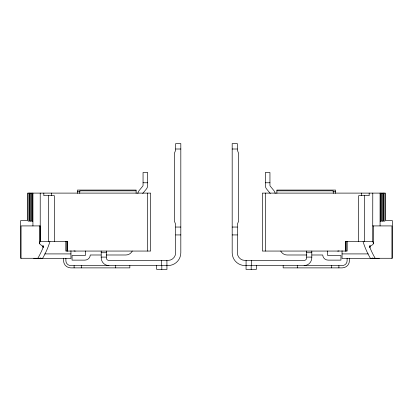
<?xml version="1.0" encoding="UTF-8"?>
<svg xmlns="http://www.w3.org/2000/svg" width="413" height="413" viewBox="0 0 413 413"><rect width="100%" height="100%" fill="white"/><g stroke="black" fill="none" stroke-linecap="round" stroke-linejoin="round"><path stroke-width="0.62" d="M373.357 225.916L373.357 243.655C373.047 245.534 369.976 245.064 369.841 247.103A7.641 3.113 3.8 0 0 369.95 247.624A352.413 143.585 3.8 0 0 375.159 258.275M37.841 258.275A352.413 143.585 -3.8 0 0 43.05 247.624A7.641 3.113 -3.8 0 0 43.158 247.103C42.585 244.806 37.893 244.873 40.061 241.584L67.324 241.584M142.702 193.511L146.331 189.082A5.906 5.906 0 0 0 147.673 185.339L147.673 172.495L143.053 172.495L143.053 185.339A1.285 1.285 0 0 1 142.759 186.149L139.124 190.579A5.906 5.906 0 0 0 137.839 193.516M175.68 149.005L180.817 149.005M232.183 149.005L237.32 149.005M143.053 182.768L147.673 182.768M265.327 182.768L269.947 182.768M136.12 190.832L79.74 190.832L79.74 193.32M276.88 190.832L333.26 190.832L333.26 193.32M77.432 191.606L80.014 191.606M332.986 191.606L335.568 191.606M31.073 221.125L29.86 221.125L29.86 193.108M32.797 221.125L31.584 221.125L31.584 193.108M380.203 221.125L381.416 221.125L381.416 193.108M381.927 221.125L383.14 221.125L383.14 193.108M372.707 225.916L391.927 225.916L391.927 258.275M175.68 227.047L180.817 227.047M232.183 227.047L237.32 227.047M175.68 234.93L180.817 234.93M232.183 234.93L237.32 234.93M345.676 241.584L372.939 241.584L373.357 243.655M101.2 252.73L106.337 252.73M306.663 252.73L311.8 252.73M44.733 253.912L70.948 253.912M342.052 253.912L368.267 253.912M101.077 254.991L90.277 254.991A5.395 5.395 0 0 1 84.892 260.128L72.048 260.128L72.048 255.502L84.892 255.502A0.769 0.769 0 0 0 85.661 254.733L85.661 251.011M106.162 254.991L125.857 254.991A7.191 7.191 0 0 0 132.263 251.063M306.838 254.991L287.143 254.991A7.191 7.191 0 0 1 280.737 251.063M311.923 254.991L322.723 254.991A5.395 5.395 0 0 0 328.108 260.128L340.952 260.128L340.952 255.502L328.108 255.502A0.769 0.769 0 0 1 327.339 254.733L327.339 251.011M101.2 257.098L106.337 257.098M306.663 257.098L311.8 257.098M33.706 258.533L70.948 258.533L70.948 250.691M379.294 258.533L342.052 258.533L342.052 250.691M270.298 193.511L266.669 189.082A5.906 5.906 0 0 1 265.327 185.339L265.327 172.495L269.947 172.495L269.947 185.339A1.285 1.285 0 0 0 270.241 186.149L273.876 190.579A5.906 5.906 0 0 1 275.161 193.516M384.864 193.108L384.864 221.125L383.6 221.125L383.6 193.108M382.175 193.108L382.175 221.125M380.45 193.108L380.45 221.125M380.068 193.108L380.068 225.916M372.784 193.108L372.707 241.584M369.945 245.709L369.945 247.624M369.841 245.818L369.841 247.103M369.176 193.108L369.176 195.674L358.623 195.674L358.623 241.584M364.323 195.659L364.323 241.584M361.468 193.108L361.468 195.674M349.424 258.218L349.424 260.691A7.191 7.191 0 0 1 342.232 267.882L283.163 267.882L283.163 265.569M347.188 241.399L347.188 251.058L262.363 251.058L262.363 193.108L385.334 193.108L385.329 218.018A2.581 0.377 -90 0 0 385.706 220.578L392.35 220.588L392.35 258.275L370.363 258.275A357.999 145.861 3.8 0 1 367.064 251.961A358.66 146.13 3.8 0 1 363.068 241.584M347.116 258.218L347.116 260.691A4.879 4.879 0 0 1 342.232 265.569L245.023 265.569A12.839 12.839 0 0 1 232.183 252.73L232.183 143.579L237.32 143.579L237.32 150.1L238.606 153.337L238.606 221.141L237.32 224.378L237.32 252.73A7.702 7.702 0 0 0 245.023 260.433L304.097 260.433A2.566 2.566 0 0 0 306.663 257.867L306.663 251.058M345.98 241.409L345.98 251.058M345.908 241.326L345.908 251.058M345.676 241.326L345.676 251.058M338.897 265.569L338.897 267.882M335.568 193.32L335.568 190.063L276.88 190.063L276.88 193.32M331.706 265.569L331.706 267.882M311.8 251.058L311.8 257.867A7.702 7.702 0 0 1 304.097 265.569M297.288 265.569L297.288 267.882M265.435 193.108L265.435 251.058M256.323 265.569L256.323 269.421L246.05 269.421L246.091 260.433M251.414 260.433L251.414 265.569M251.187 265.569L251.187 269.421M166.909 260.433L166.95 269.421L156.677 269.421L156.677 265.569M161.813 265.569L161.813 269.421M161.586 260.433L161.586 265.569M147.565 193.108L147.565 251.058M136.12 193.32L136.12 190.063L77.432 190.063L77.432 193.32M129.837 265.569L129.837 267.882L70.768 267.882A7.191 7.191 0 0 1 63.576 260.691L63.576 258.218M115.712 265.569L115.712 267.882M106.337 251.058L106.337 257.867A2.566 2.566 0 0 0 108.903 260.433L167.977 260.433A7.702 7.702 0 0 0 175.68 252.73L175.68 224.378L174.394 221.141L174.394 153.337L175.68 150.1L175.68 143.579L180.817 143.579L180.817 252.73A12.839 12.839 0 0 1 167.977 265.569L70.768 265.569A4.879 4.879 0 0 1 65.884 260.691L65.884 258.218M101.2 251.058L101.2 257.867A7.702 7.702 0 0 0 108.903 265.569M81.294 265.569L81.294 267.882M74.103 265.569L74.103 267.882M67.324 241.326L67.324 251.058M67.092 241.326L67.092 251.058M67.02 241.409L67.02 251.058M65.812 241.399L65.812 251.058L150.637 251.058L150.637 193.108L27.666 193.108L27.671 218.018A2.581 0.377 90 0 1 27.294 220.578L20.65 220.588L20.65 258.275L42.637 258.275A357.999 145.861 -3.8 0 0 45.936 251.961A358.66 146.13 -3.8 0 0 49.932 241.584M54.377 241.584L54.377 195.674L43.824 195.674L43.824 193.108M51.532 193.108L51.532 195.674M48.677 195.659L48.677 241.584M43.158 245.818L43.158 247.103M43.055 245.709L43.055 247.624M40.293 241.584L40.293 225.916L21.073 225.916L21.073 258.275M40.216 193.108L40.216 241.584M39.643 225.916L39.643 243.655M32.932 193.108L32.932 225.916M32.55 193.108L32.55 221.125M30.825 193.108L30.825 221.125M29.4 193.108L29.4 221.125L28.136 221.125L28.136 193.108M339.037 250.872A4.367 4.367 0 0 1 337.689 251.083M373.016 258.352A4.713 1.218 -90 0 1 372.691 257.841M40.309 257.841A4.713 1.218 -90 0 1 39.984 258.352M75.311 251.083A4.367 4.367 0 0 1 73.963 250.872"/></g></svg>
